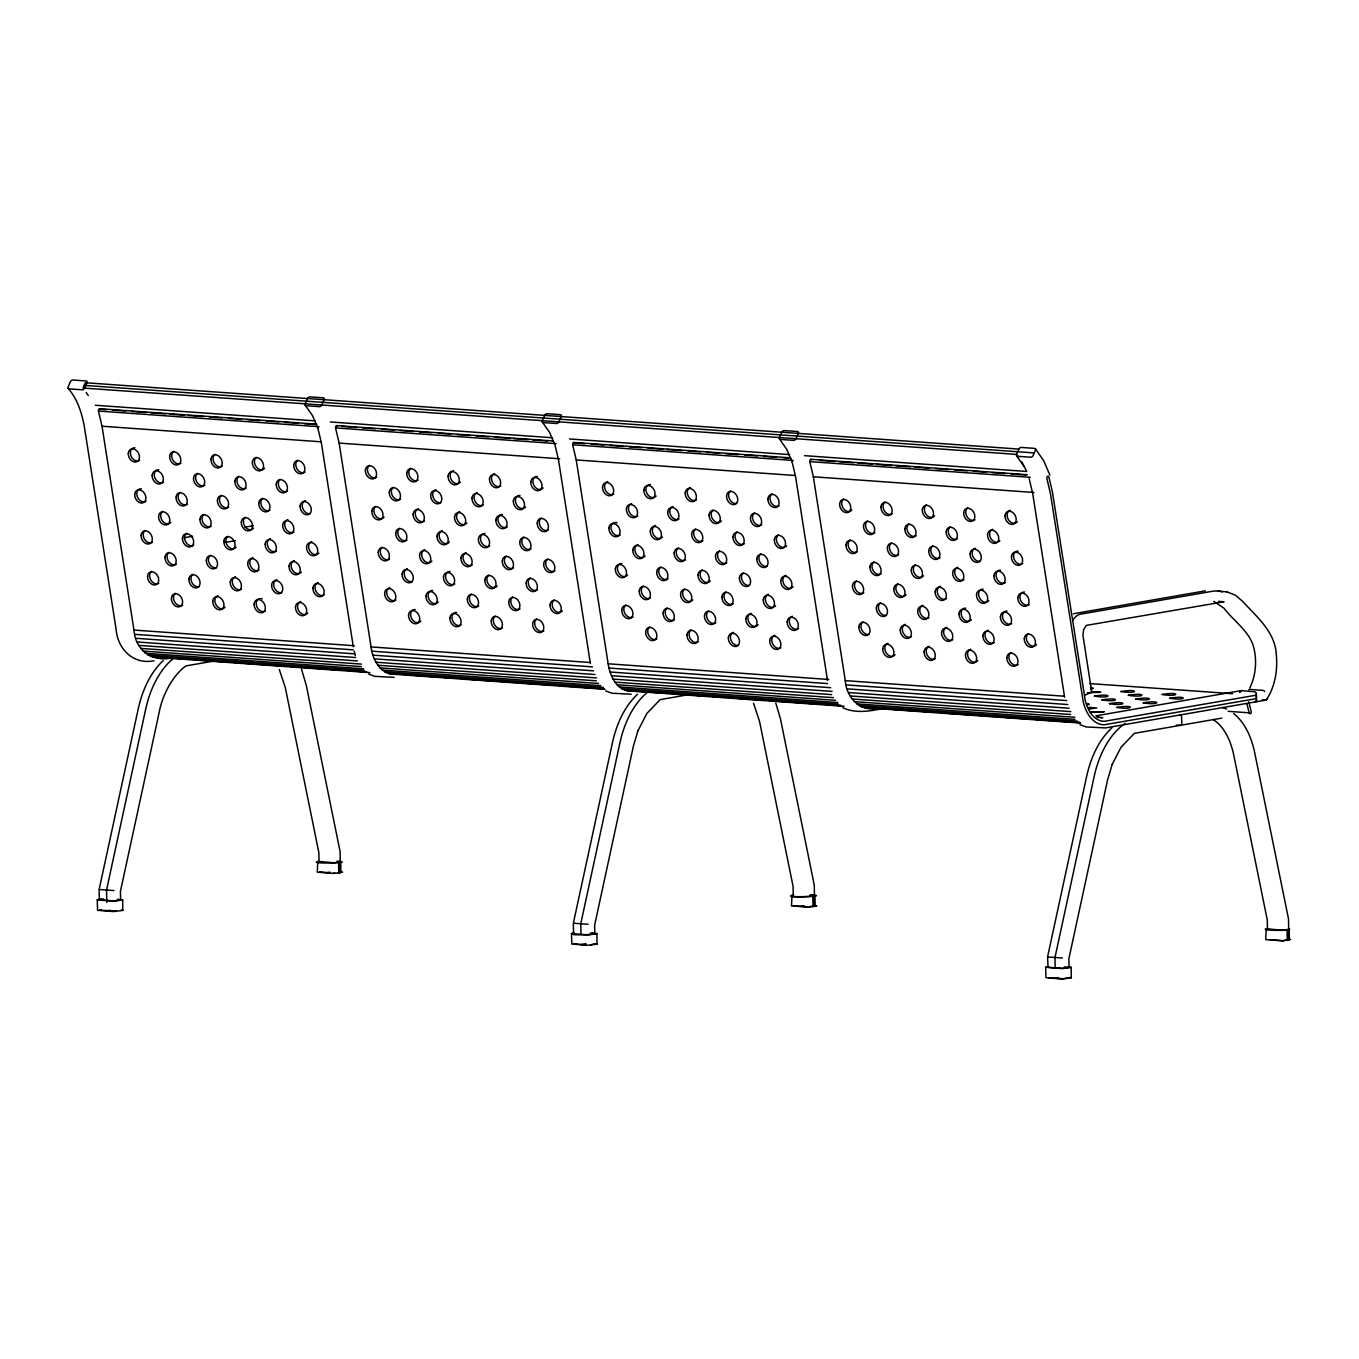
<?xml version="1.0" encoding="UTF-8"?>
<svg xmlns="http://www.w3.org/2000/svg" width="1359" height="1359" viewBox="0 0 1359 1359"><rect width="100%" height="100%" fill="white"/><g stroke="black" fill="none" stroke-linecap="round" stroke-linejoin="round"><path stroke-width="1.5" d="M1218.411 601.374L1224.068 601.782L1086.317 625.395L1083.616 629.71L1082.936 635.248L1091.77 692.173L1085.077 695.027M637.932 730.751L633.362 746.278L594.647 925.122L594.817 933.548M1112.155 764.454L1107.568 779.981L1068.854 958.842L1069.04 967.387L1062.823 968.338L1048.044 967.319L1047.568 956.957L1086.656 776.312C1090.665 758.424 1098.225 740.553 1111.849 727.846M163.267 660.542C149.762 673.249 142.219 691.052 138.227 708.888L99.122 889.533L99.343 899.845L114.122 900.915L120.611 899.964L120.424 891.419L159.139 712.558C162.231 694.976 173.222 674.76 185.962 665.91L213.142 661.187M637.898 730.836L646.901 713.407L660.185 699.613L687.365 694.891M1112.104 764.556L1121.124 747.127L1134.408 733.333L1221.775 718.13M1249.787 687.994C1255.512 676.238 1256.922 662.58 1254.289 649.823C1251.146 632.394 1234.465 621.997 1223.949 608.186L1213.74 601.391M1018.876 449.082L1016.549 454.399A2.106 1.444 -42.1 0 0 1017.432 456.284L1030.666 457.219A2.106 1.444 -42.1 0 0 1033.095 455.571L1035.422 450.271A2.106 1.444 -42.1 0 0 1034.556 448.385L1021.322 447.434A2.106 1.444 -42.1 0 0 1018.893 449.082L85.345 382.728L83.018 388.028L1016.549 454.399L1018.655 457.388M117.316 899.284L122.667 899.845L122.769 910.428L113.782 911.566L97.593 910.326L97.236 899.811L101.195 898.962M122.667 899.981L113.561 901.17L97.27 899.879M341.041 871.815L342.57 872.24L334.025 873.429L317.293 872.189L317.785 861.368M319.484 861.47L333.821 862.778L340.277 861.861L340.09 851.549L306.268 685.242L301.545 669.324M591.539 933.004L596.924 933.633L596.992 944.148L588.005 945.269L571.816 944.046L571.459 933.531L574.262 932.869M590.231 933.225C608.747 934.16 563.747 936.266 573.991 933.327M573.838 943.927L586.171 944.879M596.873 933.701L587.784 934.89L571.459 933.531M815.978 905.587L816.793 905.943L808.775 907.132L791.516 905.892L791.991 895.071M793.69 895.19C781.68 898.061 829.483 896.091 809.93 895.088M1069.567 966.979L1071.13 967.336L1071.317 977.801L1062.211 978.99L1045.937 977.682L1045.683 967.234L1048.485 966.589M1071.096 967.404L1061.991 968.593L1045.683 967.234M1266.571 699.613C1275.15 686.278 1277.868 669.783 1276.271 654.189C1275.065 631.782 1256.48 616.646 1242.602 601.324L1235.314 595.157L1226.939 591.878M1288.672 939.765L1281.911 940.836L1265.739 939.613L1266.214 928.792M1267.913 928.893L1282.25 930.202L1288.655 929.318L1288.519 918.973L1254.697 752.665C1251.639 738.073 1245.54 723.26 1233.768 713.56M637.49 694.245C623.968 706.969 616.442 724.772 612.45 742.609L573.345 923.254L573.566 933.565M814.449 895.598L814.296 885.253L780.491 718.962L775.768 703.028M1069.176 977.834L1062.772 978.735L1048.808 977.767M1090.394 711.997L1104.221 711.725L1090.394 712.218M1254.867 701.957L1255.512 701.839A2.089 1.648 80.2 0 0 1256.48 699.987L1256.362 693.753M1087.913 704.828L1089.306 704.183L1086.656 703.69M319.688 871.866L329.999 872.903M184.297 537.688L192.655 536.244M244.943 527.156L253.301 525.712M224.83 542.496L235.464 540.661M337.457 426.097A1.818 1.104 -85.9 0 0 335.537 427.915L339.138 443.085L371.075 646.918C372.332 660.865 383.476 678.837 399.716 673.283M1073.406 613.758L1205.365 590.842M882.857 708.549C870.032 711.182 855.117 713.696 842.818 707.716M1095.881 715.853L1241.022 690.661M103.624 898.945L99.411 899.828M1265.959 700.072L1105.428 727.931L1086.028 726.929L1079.912 724.585M100.906 909.834L99.581 910.122L116.364 911.209M106.987 910.802L110.198 910.258M326.687 872.665L329.88 872.121M338.153 872.699L339.716 872.036M581.21 944.522L586.001 943.69M800.91 906.385L804.103 905.824M1055.416 978.225L1058.627 977.682M590.57 944.913L594.223 943.876M1090.682 689.115L1093.383 688.3L1090.733 687.807M394.11 677.36L374.71 676.357L368.595 674.013M631.222 694.211L611.805 693.209L605.706 690.865M1091.277 691.612L1100.824 692.292L1087.455 692.767M334.841 873.158L333.533 873.158M1282.998 940.836L1290.506 939.358M1088.967 707.393L1096.764 707.954L1088.916 709.041M154.009 660.746C133.539 665.01 117.842 649.194 116.178 629.829L84.258 426.047C81.625 412.27 77.344 398.934 68.154 388.419M1282.743 940.598L1270.155 939.749M99.394 889.533L113.901 890.553M573.617 923.237L588.124 924.273M1047.84 956.957L1062.33 957.993M84.173 385.378L1034.267 452.921M95.317 405.254L315.475 420.899M330.288 421.953L552.569 437.751M569.489 438.957L789.647 454.602M804.477 455.656L1026.741 471.471L1021.832 461.89M99.717 408.736L316.086 424.127M336.828 425.605L553.198 440.979M573.94 442.456L790.292 457.83M811.051 459.308L1027.404 474.699M106.648 409.688L100.345 409.229A1.818 1.104 -85.9 0 0 98.426 411.047L102.027 426.233L133.963 630.066C135.305 649.874 151.579 661.969 171.03 658.045M112.95 410.129L125.555 411.03M131.857 411.471L146.551 412.524M150.764 412.813L165.458 413.866M169.671 414.172L184.365 415.208M188.578 415.514L203.272 416.55M209.575 417.009L222.18 417.892M228.482 418.351L241.087 419.235M247.389 419.693L259.994 420.594M266.296 421.035L278.901 421.936M285.203 422.377L297.808 423.278M304.11 423.719L316.715 424.62M341.653 426.386L356.364 427.439M362.666 427.881L375.271 428.781M381.573 429.223L394.161 430.123M400.463 430.565L413.068 431.466M419.37 431.924L431.975 432.808M438.277 433.266L450.882 434.15M457.185 434.608L469.789 435.509M476.092 435.95L488.696 436.851M494.999 437.292L509.71 438.345M513.906 438.634L528.617 439.687M532.813 439.976L547.507 441.029M585.066 443.697L574.568 442.949A1.818 1.104 -85.9 0 0 572.649 444.767L576.233 459.937L608.169 663.787C609.936 675.423 616.357 690.236 629.829 691.102M591.369 444.138L603.974 445.039M610.276 445.48L622.881 446.381M629.183 446.839L641.788 447.723M648.09 448.181L662.784 449.217M666.98 449.523L681.691 450.559M687.994 451.018L700.598 451.901M706.901 452.36L719.506 453.26M725.808 453.702L738.413 454.602M744.715 455.044L757.32 455.944M763.622 456.386L776.227 457.287M782.529 457.728L790.921 458.323M820.072 460.395L834.783 461.448M838.979 461.754L853.69 462.79M857.886 463.096L872.58 464.132M876.793 464.438L891.487 465.474M895.7 465.78L910.394 466.817M914.607 467.122L929.301 468.176M935.604 468.617L948.208 469.518M954.511 469.959L967.115 470.86M973.418 471.301L986.022 472.202M992.325 472.643L1004.93 473.544M1011.232 473.985L1025.926 475.038M98.426 411.047L318.991 426.726M335.537 427.915L556.103 443.595M572.649 444.767L793.214 460.446M878.152 708.311C860.468 712.269 846.334 697.575 845.281 680.638L813.345 476.788L809.76 461.618L1030.326 477.298M102.027 426.233L320.486 441.76M339.138 443.085L559.704 458.764M576.233 459.937L794.709 475.463M813.345 476.788L1033.91 492.468M1218.31 591.097L1227.16 591.912M1089.629 683.56L1232.596 693.702M1262.239 699.868L1265.552 700.106A2.089 1.427 50.8 0 0 1266.707 699.222M133.963 630.066L354.529 645.746M371.075 646.918L589.534 662.462M608.169 663.787L828.752 679.466M845.281 680.638L1063.757 696.165M1228.162 711.318L1249.176 712.812A1.75 1.07 -85.9 0 0 1250.552 713.628A1.75 1.07 -85.9 0 0 1251.146 711.301L1249.193 703.452A18.092 11.025 -85.9 0 0 1248.649 701.822M134.796 634.33L353.255 649.857M371.907 651.199L592.473 666.878M609.019 668.05L827.478 683.577M846.113 684.902L1066.696 700.581M135.9 638.288L354.376 653.832M373.012 655.157L593.577 670.836M610.123 672.009L830.689 687.688M847.235 688.86L1067.8 704.54M137.293 641.992L355.752 657.518M374.404 658.843L594.97 674.523M611.516 675.712L832.082 691.391M848.611 692.563L1069.176 708.243M138.941 645.372L357.4 660.916M376.052 662.241L596.618 677.92M613.147 679.092L831.623 694.619M850.258 695.944L1070.824 711.623M140.826 648.413L361.392 664.092M377.938 665.264L596.397 680.808M615.032 682.133L833.509 697.66M852.144 698.985L1070.62 714.511M1097.07 717.314L1102.744 717.705L1100.484 717.484M142.916 651.063L361.392 666.589M380.027 667.915L598.504 683.441M617.139 684.766L835.598 700.293M854.25 701.618L1074.816 717.297M1176.401 725.077L1180.173 725.349A2.089 1.648 80.2 0 0 1181.786 723.396L1181.65 717.161A2.089 1.648 80.2 0 0 1179.952 714.953M145.209 653.271L363.668 668.798M382.321 670.123L600.78 685.649M619.432 686.974L837.891 702.518M856.527 703.843L1075.003 719.37M147.655 655.021L364.025 670.412M384.767 671.89L603.226 687.416M621.878 688.741L838.231 704.115M858.973 705.593L1077.449 721.136M150.22 656.312L366.59 671.686M387.332 673.164L603.702 688.554M624.444 690.015L840.813 705.406M861.555 706.884L1080.014 722.41M177.333 658.503L189.937 659.387M196.24 659.845L210.951 660.882M215.147 661.187L229.858 662.224M234.054 662.529L248.748 663.583M252.961 663.871L267.655 664.925M271.868 665.214L286.562 666.267M290.775 666.556L305.469 667.609M309.665 667.898L324.376 668.951M328.572 669.257L343.283 670.293M347.479 670.599L362.19 671.635M395.537 674.013L399.733 674.302M406.035 674.76L418.64 675.644M424.942 676.102L437.547 677.003M443.849 677.445L456.454 678.345M462.756 678.787L475.361 679.687M481.664 680.129L496.375 681.182M500.571 681.471L515.265 682.524M521.567 682.965L534.172 683.866M540.474 684.307L553.079 685.208M559.381 685.649L571.986 686.55M578.288 687.008L590.893 687.892M597.196 688.35L603.498 688.792M634.738 691.018L649.449 692.054M653.645 692.36L668.356 693.396M672.552 693.702L687.263 694.755M693.566 695.196L706.17 696.097M712.473 696.538L725.077 697.439M731.38 697.88L743.985 698.781M750.287 699.222L762.892 700.123M769.194 700.564L783.888 701.618M788.084 701.923L802.795 702.96M806.991 703.266L821.702 704.302M825.898 704.608L840.609 705.644M884.454 708.769L897.059 709.67M903.361 710.111L915.966 711.012M922.268 711.453L934.873 712.354M941.175 712.796L953.78 713.696M960.083 714.138L972.687 715.038M978.99 715.48L993.684 716.533M997.897 716.839L1012.591 717.875M1016.804 718.181L1031.498 719.217M1035.711 719.523L1050.405 720.559M1056.707 721.017L1069.312 721.901M1075.615 722.359L1079.81 722.648M152.887 657.093L369.886 672.62M389.999 673.962L604.891 689.319M627.111 690.814L844.092 706.323M864.222 707.665L1080.575 723.056M337.015 861.147C357.706 862.863 310.277 864.035 316.97 861.742M811.238 894.868C831.997 896.328 783.82 898.095 791.295 895.513M1064.437 966.929L1068.225 967.2M1289.266 928.843C1294.108 931.187 1262.647 930.473 1265.382 929.097M121.342 909.952L122.922 910.309M1070.145 977.41L1071.351 977.733M595.922 943.69L597.128 944.012M1222.658 707.546L1226.65 709.058M814.313 905.774L808.52 906.878L793.622 905.824M1096.594 715.87L1098.718 716.923M1213.196 719.523C1224.799 727.099 1230.965 741.538 1233.734 755.026L1267.284 920.009L1267.488 929.726M1035.388 448.81L1043.661 460.616L1049.878 475.123M1016.583 455.843L1023.803 466.103M779.471 438.974L786.691 449.251L792.11 461.975M542.377 422.122L549.58 432.4L555.016 445.123L558.481 459.767L590.401 663.532M305.265 405.271L312.468 415.548L317.904 428.255M86.178 392.53L88.284 395.537M753.549 703.266L759.511 721.306L793.061 886.289L793.265 896.006M279.342 669.545L285.305 687.603L318.855 852.586L319.059 862.302M354.189 651.25L355.378 655.497M1249.176 712.812L1247.256 705.117A14.592 8.901 -85.9 0 0 1246.815 703.792M1029.188 478.708L1032.687 493.47L1064.624 697.252M792.093 461.856L795.576 476.618L827.512 680.383M317.87 428.153L321.37 442.898L353.289 646.68M1289.164 929.658L1289.385 940.054M1288.026 929.862L1288.247 940.241M1287.024 930.032L1287.245 940.411M1055.196 967.846L1054.992 957.449L1094.131 776.635A81.982 49.994 -85.9 0 1 1125.133 723.43M814.958 895.938L815.179 906.334M813.82 896.142L814.024 906.538M812.801 896.311L813.022 906.708M580.989 934.126L580.769 923.746L619.908 742.931A81.982 49.994 -85.9 0 1 648.515 691.459M340.735 862.235L340.956 872.614M339.597 862.438L339.818 872.818M338.595 862.608L338.799 872.988M106.817 902.495L106.546 890.026L145.685 709.211A81.982 49.994 -85.9 0 1 173.103 658.69M1256.497 700.038A2.055 1.614 80.2 0 1 1255.291 701.907M1256.379 693.99A2.072 1.614 80.2 0 0 1254.663 691.816L1241.43 690.627A2.089 1.648 80.2 0 0 1240.427 690.984A2.072 1.614 80.2 0 1 1241.43 690.865M1264.6 691.442A2.089 1.427 50.8 0 0 1262.902 690.355L1249.668 689.421A2.089 1.427 50.8 0 0 1248.768 689.76M1239.816 692.495A2.072 1.614 80.2 0 1 1240.138 691.561M1222.319 591.912A58.726 35.827 -85.9 0 0 1212.194 591.318L1080.439 614.183A19.026 11.602 -85.9 0 0 1072.676 620.519M1239.816 692.309A2.089 1.648 80.2 0 1 1240.121 691.34M809.76 461.618A1.818 1.104 -85.9 0 1 811.663 459.801M543.923 630.831A6.982 5.164 62.3 0 1 536.007 627.875A6.982 5.164 62.3 0 1 536.601 618.991M376.715 477.179A6.982 5.164 62.3 0 1 368.799 474.223A6.982 5.164 62.3 0 1 369.393 465.322M531.08 548.917A6.982 5.164 62.3 0 1 523.164 545.961A6.982 5.164 62.3 0 1 523.776 537.06M523.436 508.521A6.982 5.164 62.3 0 1 515.673 502.507A6.982 5.164 62.3 0 1 519.97 495.406M525.644 506.975A6.982 5.164 62.3 0 1 524.659 507.943M537.501 589.874A6.982 5.164 62.3 0 1 529.585 586.918A6.982 5.164 62.3 0 1 530.18 578.017M395.962 600.066A6.982 5.164 62.3 0 1 387.604 596.312A6.982 5.164 62.3 0 1 389.88 587.649M449.353 542.071A6.982 5.164 62.3 0 1 440.452 540.084A6.982 5.164 62.3 0 1 442.287 530.622M418.062 480.118A6.982 5.164 62.3 0 1 410.146 477.162A6.982 5.164 62.3 0 1 410.758 468.26M389.54 559.11A6.982 5.164 62.3 0 1 381.624 556.154A6.982 5.164 62.3 0 1 382.236 547.252M424.484 521.075A6.982 5.164 62.3 0 1 416.126 517.32A6.982 5.164 62.3 0 1 418.402 508.657M384.104 517.167A6.982 5.164 62.3 0 1 375.73 515.927A6.982 5.164 62.3 0 1 375.814 506.295M438.294 602.037A6.982 5.164 62.3 0 1 428.968 599.251A6.982 5.164 62.3 0 1 432.621 590.469M483.311 505.004A6.982 5.164 62.3 0 1 474.954 501.25A6.982 5.164 62.3 0 1 477.23 492.587M412.202 581.618A6.982 5.164 62.3 0 1 404.71 576.471A6.982 5.164 62.3 0 1 407.343 568.64M478.674 605.944A6.982 5.164 62.3 0 1 470.758 602.988A6.982 5.164 62.3 0 1 471.369 594.087M520.021 608.883A6.982 5.164 62.3 0 1 512.122 605.927A6.982 5.164 62.3 0 1 512.717 597.043M400.599 499.127A6.982 5.164 62.3 0 1 392.683 496.171A6.982 5.164 62.3 0 1 393.278 487.286M543.107 487.966A6.982 5.164 62.3 0 1 533.781 485.18A6.982 5.164 62.3 0 1 537.434 476.397M507.196 526.969A6.982 5.164 62.3 0 1 498.481 522.366A6.982 5.164 62.3 0 1 502.507 514.415M472.252 564.987A6.982 5.164 62.3 0 1 463.895 561.233A6.982 5.164 62.3 0 1 466.171 552.569M500.775 485.995A6.982 5.164 62.3 0 1 492.417 482.241A6.982 5.164 62.3 0 1 494.693 473.578M489.716 545.978A6.982 5.164 62.3 0 1 481.018 541.375A6.982 5.164 62.3 0 1 485.027 533.424M466.817 523.045A6.982 5.164 62.3 0 1 457.932 521.058A6.982 5.164 62.3 0 1 459.75 511.596M513.617 567.926A6.982 5.164 62.3 0 1 505.701 564.97A6.982 5.164 62.3 0 1 506.295 556.069M562.354 610.854A6.982 5.164 62.3 0 1 553.979 609.613A6.982 5.164 62.3 0 1 554.081 599.982M554.965 570.865A6.982 5.164 62.3 0 1 547.048 567.909A6.982 5.164 62.3 0 1 547.66 559.008M458.187 483.634A6.982 5.164 62.3 0 1 450.712 478.47A6.982 5.164 62.3 0 1 453.328 470.639M460.395 482.088A6.982 5.164 62.3 0 1 459.427 483.057M454.789 583.996A6.982 5.164 62.3 0 1 446.075 579.41A6.982 5.164 62.3 0 1 450.101 571.459M407.004 540.101A6.982 5.164 62.3 0 1 399.104 537.128A6.982 5.164 62.3 0 1 399.699 528.243M440.724 502.643A6.982 5.164 62.3 0 1 433.232 497.479A6.982 5.164 62.3 0 1 435.865 489.648M548.543 529.908A6.982 5.164 62.3 0 1 540.644 526.952A6.982 5.164 62.3 0 1 541.239 518.051M497.122 585.967A6.982 5.164 62.3 0 1 488.747 584.727A6.982 5.164 62.3 0 1 488.832 575.078M429.665 562.609A6.982 5.164 62.3 0 1 422.19 557.445A6.982 5.164 62.3 0 1 424.823 549.631M431.873 561.08A6.982 5.164 62.3 0 1 430.905 562.048M420.831 621.046A6.982 5.164 62.3 0 1 411.488 618.26A6.982 5.164 62.3 0 1 415.158 609.478M502.558 627.892A6.982 5.164 62.3 0 1 494.642 624.936A6.982 5.164 62.3 0 1 495.254 616.052M461.211 624.953A6.982 5.164 62.3 0 1 452.496 620.367A6.982 5.164 62.3 0 1 456.505 612.416M307.78 613.011A6.982 5.164 62.3 0 1 298.895 611.023A6.982 5.164 62.3 0 1 300.73 601.561M139.603 460.327A6.982 5.164 62.3 0 1 130.889 455.724A6.982 5.164 62.3 0 1 134.915 447.774M293.969 532.065A6.982 5.164 62.3 0 1 285.611 528.294A6.982 5.164 62.3 0 1 287.887 519.631M287.547 491.092A6.982 5.164 62.3 0 1 279.648 488.136A6.982 5.164 62.3 0 1 280.243 479.251M299.167 573.583A6.982 5.164 62.3 0 1 291.675 568.419A6.982 5.164 62.3 0 1 294.308 560.604M301.375 572.054A6.982 5.164 62.3 0 1 300.39 573.022M158.85 583.215A6.982 5.164 62.3 0 1 150.934 580.259A6.982 5.164 62.3 0 1 151.545 571.358M211.257 526.171A6.982 5.164 62.3 0 1 203.34 523.215A6.982 5.164 62.3 0 1 203.952 514.331M180.951 463.266A6.982 5.164 62.3 0 1 173.035 460.31A6.982 5.164 62.3 0 1 173.646 451.409M152.429 542.241A6.982 5.164 62.3 0 1 144.53 539.285A6.982 5.164 62.3 0 1 145.124 530.401M187.372 504.223A6.982 5.164 62.3 0 1 179.456 501.267A6.982 5.164 62.3 0 1 180.067 492.366M146.025 501.284A6.982 5.164 62.3 0 1 137.31 496.698A6.982 5.164 62.3 0 1 141.319 488.747M198.975 586.714A6.982 5.164 62.3 0 1 191.857 582.399A6.982 5.164 62.3 0 1 192.893 574.296M246.2 488.153A6.982 5.164 62.3 0 1 238.284 485.197A6.982 5.164 62.3 0 1 238.895 476.296M176.313 564.206A6.982 5.164 62.3 0 1 168.414 561.25A6.982 5.164 62.3 0 1 169.009 552.349M241.562 589.093A6.982 5.164 62.3 0 1 233.204 585.338A6.982 5.164 62.3 0 1 235.481 576.675M281.687 592.592A6.982 5.164 62.3 0 1 274.212 587.445A6.982 5.164 62.3 0 1 276.845 579.613M163.488 482.275A6.982 5.164 62.3 0 1 154.773 477.688A6.982 5.164 62.3 0 1 158.799 469.738M305.028 472.083A6.982 5.164 62.3 0 1 297.111 469.127A6.982 5.164 62.3 0 1 297.706 460.225M270.084 510.101A6.982 5.164 62.3 0 1 262.168 507.145A6.982 5.164 62.3 0 1 262.78 498.26M233.918 548.696A6.982 5.164 62.3 0 1 226.8 544.364A6.982 5.164 62.3 0 1 227.836 536.278M236.126 547.15A6.982 5.164 62.3 0 1 235.141 548.136M264.648 468.176A6.982 5.164 62.3 0 1 256.273 466.935A6.982 5.164 62.3 0 1 256.358 457.287M253.589 528.141A6.982 5.164 62.3 0 1 245.215 526.901A6.982 5.164 62.3 0 1 245.299 517.269M228.737 507.162A6.982 5.164 62.3 0 1 220.821 504.206A6.982 5.164 62.3 0 1 221.415 495.322M276.506 551.074A6.982 5.164 62.3 0 1 268.148 547.32A6.982 5.164 62.3 0 1 270.424 538.657M324.274 594.97A6.982 5.164 62.3 0 1 315.917 591.216A6.982 5.164 62.3 0 1 318.193 582.552M318.838 553.045A6.982 5.164 62.3 0 1 309.954 551.058A6.982 5.164 62.3 0 1 311.772 541.595M222.315 466.205A6.982 5.164 62.3 0 1 214.399 463.249A6.982 5.164 62.3 0 1 214.994 454.348M216.455 567.705A6.982 5.164 62.3 0 1 209.32 563.39A6.982 5.164 62.3 0 1 210.373 555.287M170.877 522.264A6.982 5.164 62.3 0 1 162.502 521.024A6.982 5.164 62.3 0 1 162.587 511.392M204.835 485.214A6.982 5.164 62.3 0 1 196.936 482.258A6.982 5.164 62.3 0 1 197.531 473.357M310.209 513.617A6.982 5.164 62.3 0 1 302.734 508.453A6.982 5.164 62.3 0 1 305.35 500.622M259.025 570.084A6.982 5.164 62.3 0 1 250.685 566.329A6.982 5.164 62.3 0 1 252.944 557.666M193.793 545.18A6.982 5.164 62.3 0 1 185.877 542.224A6.982 5.164 62.3 0 1 186.489 533.34M182.735 605.163A6.982 5.164 62.3 0 1 174.835 602.207A6.982 5.164 62.3 0 1 175.43 593.305M265.447 611.04A6.982 5.164 62.3 0 1 257.106 607.286A6.982 5.164 62.3 0 1 259.365 598.623M260.758 598.504A6.982 5.164 62.3 0 1 262.219 598.826M225.067 607.133A6.982 5.164 62.3 0 1 216.183 605.146A6.982 5.164 62.3 0 1 218.018 595.684M781.017 647.699A6.982 5.164 62.3 0 1 772.676 643.945A6.982 5.164 62.3 0 1 774.936 635.282M613.809 494.03A6.982 5.164 62.3 0 1 605.468 490.276A6.982 5.164 62.3 0 1 607.728 481.613M766.969 566.329A6.982 5.164 62.3 0 1 759.834 562.014A6.982 5.164 62.3 0 1 760.87 553.911M761.77 524.812A6.982 5.164 62.3 0 1 753.854 521.856A6.982 5.164 62.3 0 1 754.466 512.955M773.373 607.303A6.982 5.164 62.3 0 1 765.898 602.139A6.982 5.164 62.3 0 1 768.531 594.308M775.581 605.757A6.982 5.164 62.3 0 1 774.613 606.726M633.073 616.918A6.982 5.164 62.3 0 1 625.157 613.962A6.982 5.164 62.3 0 1 625.752 605.078M685.48 559.891A6.982 5.164 62.3 0 1 677.563 556.935A6.982 5.164 62.3 0 1 678.158 548.034M653.951 497.547A6.982 5.164 62.3 0 1 646.188 491.533A6.982 5.164 62.3 0 1 650.485 484.433M656.142 496.001A6.982 5.164 62.3 0 1 655.174 496.969M627.62 574.993A6.982 5.164 62.3 0 1 618.294 572.207A6.982 5.164 62.3 0 1 621.963 563.424M662.563 536.975A6.982 5.164 62.3 0 1 653.679 534.987A6.982 5.164 62.3 0 1 655.514 525.525M620.231 535.004A6.982 5.164 62.3 0 1 611.873 531.25A6.982 5.164 62.3 0 1 614.149 522.586M615.542 522.451A6.982 5.164 62.3 0 1 617.003 522.79M674.421 619.857A6.982 5.164 62.3 0 1 666.522 616.901A6.982 5.164 62.3 0 1 667.116 608.017M721.391 520.905A6.982 5.164 62.3 0 1 713.016 519.665A6.982 5.164 62.3 0 1 713.101 510.016M650.536 597.909A6.982 5.164 62.3 0 1 642.62 594.953A6.982 5.164 62.3 0 1 643.232 586.052M715.785 622.796A6.982 5.164 62.3 0 1 707.869 619.84A6.982 5.164 62.3 0 1 708.464 610.955M755.91 626.312A6.982 5.164 62.3 0 1 748.418 621.148A6.982 5.164 62.3 0 1 751.051 613.317M758.118 624.766A6.982 5.164 62.3 0 1 757.133 625.735M637.694 515.995A6.982 5.164 62.3 0 1 629.353 512.224A6.982 5.164 62.3 0 1 631.612 503.577M779.234 505.803A6.982 5.164 62.3 0 1 771.334 502.847A6.982 5.164 62.3 0 1 771.929 493.946M744.307 543.821A6.982 5.164 62.3 0 1 736.391 540.865A6.982 5.164 62.3 0 1 736.986 531.964M710.332 580.871A6.982 5.164 62.3 0 1 701.957 579.63A6.982 5.164 62.3 0 1 702.059 569.982M736.663 503.425A6.982 5.164 62.3 0 1 729.528 499.093A6.982 5.164 62.3 0 1 730.581 491.007M726.827 562.83A6.982 5.164 62.3 0 1 718.928 559.874A6.982 5.164 62.3 0 1 719.523 550.973M702.943 540.882A6.982 5.164 62.3 0 1 695.027 537.926A6.982 5.164 62.3 0 1 695.638 529.025M749.488 585.355A6.982 5.164 62.3 0 1 742.371 581.023A6.982 5.164 62.3 0 1 743.407 572.92M798.497 628.69A6.982 5.164 62.3 0 1 790.14 624.919A6.982 5.164 62.3 0 1 792.416 616.273M793.044 586.748A6.982 5.164 62.3 0 1 784.16 584.761A6.982 5.164 62.3 0 1 785.995 575.299M696.521 499.908A6.982 5.164 62.3 0 1 688.181 496.154A6.982 5.164 62.3 0 1 690.44 487.49M692.869 599.88A6.982 5.164 62.3 0 1 684.494 598.639A6.982 5.164 62.3 0 1 684.579 589.008M642.892 557.513A6.982 5.164 62.3 0 1 635.4 552.366A6.982 5.164 62.3 0 1 638.034 544.534M645.1 555.984A6.982 5.164 62.3 0 1 644.115 556.952M679.058 518.934A6.982 5.164 62.3 0 1 670.7 515.163A6.982 5.164 62.3 0 1 672.977 506.516M784.432 547.32A6.982 5.164 62.3 0 1 777.297 543.005A6.982 5.164 62.3 0 1 778.35 534.902M786.64 545.791A6.982 5.164 62.3 0 1 785.655 546.76M733.248 603.787A6.982 5.164 62.3 0 1 725.332 600.831A6.982 5.164 62.3 0 1 725.944 591.946M667.999 578.9A6.982 5.164 62.3 0 1 660.1 575.944A6.982 5.164 62.3 0 1 660.695 567.043M656.958 638.866A6.982 5.164 62.3 0 1 649.041 635.91A6.982 5.164 62.3 0 1 649.653 627.026M738.447 645.321A6.982 5.164 62.3 0 1 730.955 640.157A6.982 5.164 62.3 0 1 733.588 632.343M698.305 641.822A6.982 5.164 62.3 0 1 690.406 638.849A6.982 5.164 62.3 0 1 691.001 629.964M1018.129 664.551A6.982 5.164 62.3 0 1 1010.213 661.595A6.982 5.164 62.3 0 1 1010.824 652.694M851.906 509.931A6.982 5.164 62.3 0 1 843.531 508.691A6.982 5.164 62.3 0 1 843.616 499.042M1005.303 582.62A6.982 5.164 62.3 0 1 996.589 578.034A6.982 5.164 62.3 0 1 1000.598 570.084M997.659 542.224A6.982 5.164 62.3 0 1 990.167 537.077A6.982 5.164 62.3 0 1 992.8 529.246M999.85 540.695A6.982 5.164 62.3 0 1 998.882 541.663M1011.708 623.594A6.982 5.164 62.3 0 1 1003.01 618.991A6.982 5.164 62.3 0 1 1007.019 611.04M868.945 634.347A6.982 5.164 62.3 0 1 861.827 630.015A6.982 5.164 62.3 0 1 862.863 621.929M923.559 575.774A6.982 5.164 62.3 0 1 915.185 574.534A6.982 5.164 62.3 0 1 915.27 564.885M892.285 513.838A6.982 5.164 62.3 0 1 884.369 510.882A6.982 5.164 62.3 0 1 884.964 501.981M863.763 592.813A6.982 5.164 62.3 0 1 855.847 589.857A6.982 5.164 62.3 0 1 856.442 580.972M898.69 554.795A6.982 5.164 62.3 0 1 890.791 551.839A6.982 5.164 62.3 0 1 891.385 542.937M857.342 551.856A6.982 5.164 62.3 0 1 849.426 548.9A6.982 5.164 62.3 0 1 850.038 539.999M911.532 636.725A6.982 5.164 62.3 0 1 903.174 632.954A6.982 5.164 62.3 0 1 905.451 624.308M957.517 538.725A6.982 5.164 62.3 0 1 949.618 535.769A6.982 5.164 62.3 0 1 950.213 526.867M886.425 615.338A6.982 5.164 62.3 0 1 879.29 611.006A6.982 5.164 62.3 0 1 880.343 602.92M952.897 639.664A6.982 5.164 62.3 0 1 944.539 635.91A6.982 5.164 62.3 0 1 946.798 627.246M994.244 642.603A6.982 5.164 62.3 0 1 985.887 638.849A6.982 5.164 62.3 0 1 988.163 630.185M874.805 532.847A6.982 5.164 62.3 0 1 866.906 529.891A6.982 5.164 62.3 0 1 867.501 520.99M1017.33 521.686A6.982 5.164 62.3 0 1 1008.429 519.699A6.982 5.164 62.3 0 1 1010.264 510.237M980.179 561.233A6.982 5.164 62.3 0 1 972.704 556.086A6.982 5.164 62.3 0 1 975.32 548.255M946.476 598.69A6.982 5.164 62.3 0 1 938.118 594.936A6.982 5.164 62.3 0 1 940.394 586.273M974.998 519.716A6.982 5.164 62.3 0 1 967.081 516.76A6.982 5.164 62.3 0 1 967.676 507.858M963.939 579.681A6.982 5.164 62.3 0 1 955.581 575.927A6.982 5.164 62.3 0 1 957.857 567.264M940.054 557.734A6.982 5.164 62.3 0 1 932.138 554.778A6.982 5.164 62.3 0 1 932.75 545.876M988.808 600.661A6.982 5.164 62.3 0 1 979.482 597.875A6.982 5.164 62.3 0 1 983.135 589.093M1036.577 644.574A6.982 5.164 62.3 0 1 1028.202 643.334A6.982 5.164 62.3 0 1 1028.287 633.685M1029.188 604.585A6.982 5.164 62.3 0 1 1020.473 599.982A6.982 5.164 62.3 0 1 1024.499 592.031M934.618 515.808A6.982 5.164 62.3 0 1 926.243 514.568A6.982 5.164 62.3 0 1 926.328 504.919M928.995 617.699A6.982 5.164 62.3 0 1 920.655 613.945A6.982 5.164 62.3 0 1 922.914 605.282M881.227 573.804A6.982 5.164 62.3 0 1 873.31 570.848A6.982 5.164 62.3 0 1 873.922 561.947M916.17 535.786A6.982 5.164 62.3 0 1 908.254 532.83A6.982 5.164 62.3 0 1 908.848 523.928M1022.766 563.611A6.982 5.164 62.3 0 1 1014.052 559.025A6.982 5.164 62.3 0 1 1018.078 551.074M969.137 621.216A6.982 5.164 62.3 0 1 961.374 615.202A6.982 5.164 62.3 0 1 965.671 608.102M971.328 619.67A6.982 5.164 62.3 0 1 970.36 620.655M903.888 596.329A6.982 5.164 62.3 0 1 896.77 591.997A6.982 5.164 62.3 0 1 897.806 583.911M906.096 594.783A6.982 5.164 62.3 0 1 905.111 595.752M895.037 654.766A6.982 5.164 62.3 0 1 886.153 652.779A6.982 5.164 62.3 0 1 887.988 643.317M977.75 660.644A6.982 5.164 62.3 0 1 968.865 658.656A6.982 5.164 62.3 0 1 970.7 649.194M935.417 658.673A6.982 5.164 62.3 0 1 927.076 654.919A6.982 5.164 62.3 0 1 929.335 646.255M1094.471 696.114C1111.084 699.087 1113.802 692.903 1094.471 696.114M1101.928 699.885C1118.542 702.841 1121.26 696.674 1101.928 699.885M1109.386 703.639C1125.999 706.612 1128.717 700.429 1109.386 703.639M1116.843 707.41C1133.457 710.383 1136.175 704.2 1116.843 707.41M1120.903 691.527C1137.534 694.5 1140.235 688.317 1120.903 691.527M1128.361 695.281C1144.991 698.254 1147.692 692.088 1128.361 695.281M1135.818 699.053C1152.449 702.025 1155.15 695.842 1135.818 699.053M1143.276 702.824C1159.906 705.78 1162.608 699.613 1143.276 702.824M1162.268 694.466C1178.882 697.439 1181.6 691.255 1162.268 694.466M1169.725 698.22C1186.339 701.193 1189.057 695.027 1169.725 698.22M70.447 381.658L68.12 386.958A2.106 1.444 -42.1 0 0 69.003 388.861L82.236 389.795A2.106 1.444 -42.1 0 0 84.666 388.147L86.993 382.847A2.106 1.444 -42.1 0 0 86.11 380.945L72.876 380.01A2.106 1.444 -42.1 0 0 70.447 381.658M307.559 398.527L305.231 403.827A2.106 1.444 -42.1 0 0 306.098 405.712L319.348 406.647A2.106 1.444 -42.1 0 0 321.76 404.999L324.105 399.699A2.106 1.444 -42.1 0 0 323.221 397.813L309.988 396.879A2.106 1.444 -42.1 0 0 307.559 398.527M544.67 415.378L542.343 420.678A2.106 1.444 -42.1 0 0 543.209 422.564L556.443 423.498A2.106 1.444 -42.1 0 0 558.872 421.851L561.216 416.55A2.106 1.444 -42.1 0 0 560.333 414.665L547.099 413.731A2.106 1.444 -42.1 0 0 544.67 415.378M781.782 432.23L779.454 437.53A2.106 1.444 -42.1 0 0 780.321 439.416L793.554 440.367A2.106 1.444 -42.1 0 0 795.983 438.702L798.311 433.402A2.106 1.444 -42.1 0 0 797.444 431.516L784.211 430.582A2.106 1.444 -42.1 0 0 781.782 432.23M1255.308 695.332L1104.221 721.323A36.166 22.05 -85.9 0 1 1085.229 700.31L1052.495 492.383L1048.774 476.669A1.818 1.104 -85.9 0 0 1046.855 478.47L1050.456 493.657L1083.225 701.754A39.649 24.19 -85.9 0 0 1104.052 724.806L1255.393 698.798A1.75 1.07 -85.9 0 0 1256.412 696.878A1.75 1.07 -85.9 0 0 1255.308 695.332M532.592 623.917A6.982 5.164 62.3 0 0 540.61 632.496A6.982 5.164 62.3 0 0 541.358 621.607A6.982 5.164 62.3 0 0 532.592 623.917M550.055 604.891A6.982 5.164 62.3 0 0 558.09 613.487A6.982 5.164 62.3 0 0 558.821 602.581A6.982 5.164 62.3 0 0 550.055 604.891M430.633 495.135A6.982 5.164 62.3 0 0 438.651 503.73A6.982 5.164 62.3 0 0 439.382 492.824A6.982 5.164 62.3 0 0 430.633 495.135M365.384 470.248A6.982 5.164 62.3 0 0 373.402 478.827A6.982 5.164 62.3 0 0 374.15 467.938A6.982 5.164 62.3 0 0 365.384 470.248M437.037 536.109A6.982 5.164 62.3 0 0 445.072 544.687A6.982 5.164 62.3 0 0 445.803 533.798A6.982 5.164 62.3 0 0 437.037 536.109M467.343 599.013A6.982 5.164 62.3 0 0 475.378 607.609A6.982 5.164 62.3 0 0 476.109 596.703A6.982 5.164 62.3 0 0 467.343 599.013M425.996 596.074A6.982 5.164 62.3 0 0 434.014 604.653A6.982 5.164 62.3 0 0 434.761 593.764A6.982 5.164 62.3 0 0 425.996 596.074M406.749 473.187A6.982 5.164 62.3 0 0 414.767 481.782A6.982 5.164 62.3 0 0 415.497 470.877A6.982 5.164 62.3 0 0 406.749 473.187M478.402 539.047A6.982 5.164 62.3 0 0 486.42 547.626A6.982 5.164 62.3 0 0 487.168 536.737A6.982 5.164 62.3 0 0 478.402 539.047M384.631 593.136A6.982 5.164 62.3 0 0 392.666 601.714A6.982 5.164 62.3 0 0 393.397 590.825A6.982 5.164 62.3 0 0 384.631 593.136M408.532 615.083A6.982 5.164 62.3 0 0 416.55 623.679A6.982 5.164 62.3 0 0 417.281 612.773A6.982 5.164 62.3 0 0 408.532 615.083M402.111 574.127A6.982 5.164 62.3 0 0 410.129 582.705A6.982 5.164 62.3 0 0 410.86 571.816A6.982 5.164 62.3 0 0 402.111 574.127M378.227 552.179A6.982 5.164 62.3 0 0 386.245 560.757A6.982 5.164 62.3 0 0 386.975 549.868A6.982 5.164 62.3 0 0 378.227 552.179M449.88 618.022A6.982 5.164 62.3 0 0 457.898 626.618A6.982 5.164 62.3 0 0 458.646 615.712A6.982 5.164 62.3 0 0 449.88 618.022M491.245 620.961A6.982 5.164 62.3 0 0 499.263 629.557A6.982 5.164 62.3 0 0 499.993 618.651A6.982 5.164 62.3 0 0 491.245 620.961M443.459 577.065A6.982 5.164 62.3 0 0 451.494 585.644A6.982 5.164 62.3 0 0 452.224 574.755A6.982 5.164 62.3 0 0 443.459 577.065M419.574 555.118A6.982 5.164 62.3 0 0 427.592 563.696A6.982 5.164 62.3 0 0 428.34 552.807A6.982 5.164 62.3 0 0 419.574 555.118M395.69 533.17A6.982 5.164 62.3 0 0 403.708 541.748A6.982 5.164 62.3 0 0 404.455 530.859A6.982 5.164 62.3 0 0 395.69 533.17M371.805 511.205A6.982 5.164 62.3 0 0 379.824 519.801A6.982 5.164 62.3 0 0 380.571 508.895A6.982 5.164 62.3 0 0 371.805 511.205M413.153 514.161A6.982 5.164 62.3 0 0 421.188 522.739A6.982 5.164 62.3 0 0 421.919 511.85A6.982 5.164 62.3 0 0 413.153 514.161M389.269 492.196A6.982 5.164 62.3 0 0 397.287 500.792A6.982 5.164 62.3 0 0 398.034 489.886A6.982 5.164 62.3 0 0 389.269 492.196M454.518 517.099A6.982 5.164 62.3 0 0 462.536 525.678A6.982 5.164 62.3 0 0 463.283 514.789A6.982 5.164 62.3 0 0 454.518 517.099M460.939 558.056A6.982 5.164 62.3 0 0 468.957 566.635A6.982 5.164 62.3 0 0 469.687 555.746A6.982 5.164 62.3 0 0 460.939 558.056M484.823 580.004A6.982 5.164 62.3 0 0 492.841 588.583A6.982 5.164 62.3 0 0 493.589 577.694A6.982 5.164 62.3 0 0 484.823 580.004M508.708 601.952A6.982 5.164 62.3 0 0 516.726 610.548A6.982 5.164 62.3 0 0 517.473 599.642A6.982 5.164 62.3 0 0 508.708 601.952M502.286 560.995A6.982 5.164 62.3 0 0 510.304 569.574A6.982 5.164 62.3 0 0 511.052 558.685A6.982 5.164 62.3 0 0 502.286 560.995M526.171 582.943A6.982 5.164 62.3 0 0 534.206 591.522A6.982 5.164 62.3 0 0 534.936 580.633A6.982 5.164 62.3 0 0 526.171 582.943M543.651 563.934A6.982 5.164 62.3 0 0 551.669 572.513A6.982 5.164 62.3 0 0 552.4 561.624A6.982 5.164 62.3 0 0 543.651 563.934M530.808 482.003A6.982 5.164 62.3 0 0 538.827 490.599A6.982 5.164 62.3 0 0 539.574 479.693A6.982 5.164 62.3 0 0 530.808 482.003M448.096 476.126A6.982 5.164 62.3 0 0 456.114 484.721A6.982 5.164 62.3 0 0 456.862 473.815A6.982 5.164 62.3 0 0 448.096 476.126M489.461 479.064A6.982 5.164 62.3 0 0 497.479 487.66A6.982 5.164 62.3 0 0 498.209 476.754A6.982 5.164 62.3 0 0 489.461 479.064M513.345 501.029A6.982 5.164 62.3 0 0 521.363 509.608A6.982 5.164 62.3 0 0 522.094 498.719A6.982 5.164 62.3 0 0 513.345 501.029M537.23 522.977A6.982 5.164 62.3 0 0 545.248 531.556A6.982 5.164 62.3 0 0 545.995 520.667A6.982 5.164 62.3 0 0 537.23 522.977M495.865 520.038A6.982 5.164 62.3 0 0 503.9 528.617A6.982 5.164 62.3 0 0 504.631 517.728A6.982 5.164 62.3 0 0 495.865 520.038M471.981 498.09A6.982 5.164 62.3 0 0 479.999 506.669A6.982 5.164 62.3 0 0 480.746 495.78A6.982 5.164 62.3 0 0 471.981 498.09M519.75 541.986A6.982 5.164 62.3 0 0 527.785 550.565A6.982 5.164 62.3 0 0 528.515 539.676A6.982 5.164 62.3 0 0 519.75 541.986M295.481 607.048A6.982 5.164 62.3 0 0 303.516 615.644A6.982 5.164 62.3 0 0 304.246 604.738A6.982 5.164 62.3 0 0 295.481 607.048M312.961 588.039A6.982 5.164 62.3 0 0 320.979 596.618A6.982 5.164 62.3 0 0 321.709 585.729A6.982 5.164 62.3 0 0 312.961 588.039M193.522 478.283A6.982 5.164 62.3 0 0 201.54 486.862A6.982 5.164 62.3 0 0 202.287 475.973A6.982 5.164 62.3 0 0 193.522 478.283M128.273 453.396A6.982 5.164 62.3 0 0 136.291 461.975A6.982 5.164 62.3 0 0 137.038 451.086A6.982 5.164 62.3 0 0 128.273 453.396M199.943 519.24A6.982 5.164 62.3 0 0 207.961 527.836A6.982 5.164 62.3 0 0 208.691 516.93A6.982 5.164 62.3 0 0 199.943 519.24M230.249 582.162A6.982 5.164 62.3 0 0 238.267 590.74A6.982 5.164 62.3 0 0 238.997 579.851A6.982 5.164 62.3 0 0 230.249 582.162M188.884 579.223A6.982 5.164 62.3 0 0 196.902 587.801A6.982 5.164 62.3 0 0 197.65 576.912A6.982 5.164 62.3 0 0 188.884 579.223M169.637 456.335A6.982 5.164 62.3 0 0 177.655 464.914A6.982 5.164 62.3 0 0 178.386 454.025A6.982 5.164 62.3 0 0 169.637 456.335M241.29 522.196A6.982 5.164 62.3 0 0 249.309 530.774A6.982 5.164 62.3 0 0 250.056 519.885A6.982 5.164 62.3 0 0 241.29 522.196M147.536 576.284A6.982 5.164 62.3 0 0 155.555 584.863A6.982 5.164 62.3 0 0 156.285 573.974A6.982 5.164 62.3 0 0 147.536 576.284M171.421 598.232A6.982 5.164 62.3 0 0 179.439 606.81A6.982 5.164 62.3 0 0 180.169 595.922A6.982 5.164 62.3 0 0 171.421 598.232M165 557.275A6.982 5.164 62.3 0 0 173.018 565.854A6.982 5.164 62.3 0 0 173.765 554.965A6.982 5.164 62.3 0 0 165 557.275M141.115 535.327A6.982 5.164 62.3 0 0 149.133 543.906A6.982 5.164 62.3 0 0 149.881 533.017A6.982 5.164 62.3 0 0 141.115 535.327M212.768 601.171A6.982 5.164 62.3 0 0 220.804 609.749A6.982 5.164 62.3 0 0 221.534 598.86A6.982 5.164 62.3 0 0 212.768 601.171M254.133 604.109A6.982 5.164 62.3 0 0 262.151 612.688A6.982 5.164 62.3 0 0 262.899 601.799A6.982 5.164 62.3 0 0 254.133 604.109M206.347 560.214A6.982 5.164 62.3 0 0 214.382 568.792A6.982 5.164 62.3 0 0 215.113 557.903A6.982 5.164 62.3 0 0 206.347 560.214M182.463 538.266A6.982 5.164 62.3 0 0 190.498 546.845A6.982 5.164 62.3 0 0 191.228 535.956A6.982 5.164 62.3 0 0 182.463 538.266M158.578 516.301A6.982 5.164 62.3 0 0 166.596 524.897A6.982 5.164 62.3 0 0 167.344 513.991A6.982 5.164 62.3 0 0 158.578 516.301M134.694 494.353A6.982 5.164 62.3 0 0 142.712 502.949A6.982 5.164 62.3 0 0 143.459 492.043A6.982 5.164 62.3 0 0 134.694 494.353M176.058 497.292A6.982 5.164 62.3 0 0 184.077 505.888A6.982 5.164 62.3 0 0 184.807 494.982A6.982 5.164 62.3 0 0 176.058 497.292M152.157 475.344A6.982 5.164 62.3 0 0 160.192 483.923A6.982 5.164 62.3 0 0 160.923 473.034A6.982 5.164 62.3 0 0 152.157 475.344M217.406 500.231A6.982 5.164 62.3 0 0 225.424 508.827A6.982 5.164 62.3 0 0 226.172 497.921A6.982 5.164 62.3 0 0 217.406 500.231M223.827 541.205A6.982 5.164 62.3 0 0 231.845 549.783A6.982 5.164 62.3 0 0 232.593 538.894A6.982 5.164 62.3 0 0 223.827 541.205M247.712 563.153A6.982 5.164 62.3 0 0 255.73 571.731A6.982 5.164 62.3 0 0 256.477 560.842A6.982 5.164 62.3 0 0 247.712 563.153M271.596 585.1A6.982 5.164 62.3 0 0 279.614 593.679A6.982 5.164 62.3 0 0 280.362 582.79A6.982 5.164 62.3 0 0 271.596 585.1M265.175 544.144A6.982 5.164 62.3 0 0 273.21 552.722A6.982 5.164 62.3 0 0 273.94 541.833A6.982 5.164 62.3 0 0 265.175 544.144M289.059 566.091A6.982 5.164 62.3 0 0 297.094 574.67A6.982 5.164 62.3 0 0 297.825 563.781A6.982 5.164 62.3 0 0 289.059 566.091M306.539 547.082A6.982 5.164 62.3 0 0 314.558 555.661A6.982 5.164 62.3 0 0 315.305 544.772A6.982 5.164 62.3 0 0 306.539 547.082M293.697 465.152A6.982 5.164 62.3 0 0 301.715 473.73A6.982 5.164 62.3 0 0 302.462 462.841A6.982 5.164 62.3 0 0 293.697 465.152M210.985 459.274A6.982 5.164 62.3 0 0 219.003 467.853A6.982 5.164 62.3 0 0 219.75 456.964A6.982 5.164 62.3 0 0 210.985 459.274M252.349 462.213A6.982 5.164 62.3 0 0 260.367 470.792A6.982 5.164 62.3 0 0 261.098 459.903A6.982 5.164 62.3 0 0 252.349 462.213M276.234 484.161A6.982 5.164 62.3 0 0 284.252 492.756A6.982 5.164 62.3 0 0 284.999 481.85A6.982 5.164 62.3 0 0 276.234 484.161M300.118 506.126A6.982 5.164 62.3 0 0 308.136 514.704A6.982 5.164 62.3 0 0 308.884 503.815A6.982 5.164 62.3 0 0 300.118 506.126M258.771 503.17A6.982 5.164 62.3 0 0 266.789 511.765A6.982 5.164 62.3 0 0 267.519 500.859A6.982 5.164 62.3 0 0 258.771 503.17M234.869 481.222A6.982 5.164 62.3 0 0 242.904 489.818A6.982 5.164 62.3 0 0 243.635 478.912A6.982 5.164 62.3 0 0 234.869 481.222M282.655 525.135A6.982 5.164 62.3 0 0 290.673 533.713A6.982 5.164 62.3 0 0 291.404 522.824A6.982 5.164 62.3 0 0 282.655 525.135M769.704 640.769A6.982 5.164 62.3 0 0 777.722 649.347A6.982 5.164 62.3 0 0 778.469 638.458A6.982 5.164 62.3 0 0 769.704 640.769M787.167 621.759A6.982 5.164 62.3 0 0 795.202 630.338A6.982 5.164 62.3 0 0 795.932 619.449A6.982 5.164 62.3 0 0 787.167 621.759M667.728 512.003A6.982 5.164 62.3 0 0 675.763 520.582A6.982 5.164 62.3 0 0 676.493 509.693A6.982 5.164 62.3 0 0 667.728 512.003M602.496 487.1A6.982 5.164 62.3 0 0 610.514 495.695A6.982 5.164 62.3 0 0 611.261 484.789A6.982 5.164 62.3 0 0 602.496 487.1M674.149 552.96A6.982 5.164 62.3 0 0 682.184 561.539A6.982 5.164 62.3 0 0 682.914 550.65A6.982 5.164 62.3 0 0 674.149 552.96M704.455 615.882A6.982 5.164 62.3 0 0 712.49 624.461A6.982 5.164 62.3 0 0 713.22 613.572A6.982 5.164 62.3 0 0 704.455 615.882M663.107 612.926A6.982 5.164 62.3 0 0 671.125 621.522A6.982 5.164 62.3 0 0 671.856 610.616A6.982 5.164 62.3 0 0 663.107 612.926M643.843 490.055A6.982 5.164 62.3 0 0 651.878 498.634A6.982 5.164 62.3 0 0 652.609 487.745A6.982 5.164 62.3 0 0 643.843 490.055M715.514 555.899A6.982 5.164 62.3 0 0 723.532 564.478A6.982 5.164 62.3 0 0 724.279 553.589A6.982 5.164 62.3 0 0 715.514 555.899M621.742 609.987A6.982 5.164 62.3 0 0 629.778 618.583A6.982 5.164 62.3 0 0 630.508 607.677A6.982 5.164 62.3 0 0 621.742 609.987M645.627 631.952A6.982 5.164 62.3 0 0 653.662 640.531A6.982 5.164 62.3 0 0 654.392 629.642A6.982 5.164 62.3 0 0 645.627 631.952M639.223 590.978A6.982 5.164 62.3 0 0 647.241 599.574A6.982 5.164 62.3 0 0 647.971 588.668A6.982 5.164 62.3 0 0 639.223 590.978M615.321 569.03A6.982 5.164 62.3 0 0 623.356 577.609A6.982 5.164 62.3 0 0 624.087 566.72A6.982 5.164 62.3 0 0 615.321 569.03M686.991 634.891A6.982 5.164 62.3 0 0 695.01 643.47A6.982 5.164 62.3 0 0 695.757 632.581A6.982 5.164 62.3 0 0 686.991 634.891M728.339 637.83A6.982 5.164 62.3 0 0 736.374 646.408A6.982 5.164 62.3 0 0 737.105 635.519A6.982 5.164 62.3 0 0 728.339 637.83M680.57 593.917A6.982 5.164 62.3 0 0 688.588 602.513A6.982 5.164 62.3 0 0 689.336 591.607A6.982 5.164 62.3 0 0 680.57 593.917M656.686 571.969A6.982 5.164 62.3 0 0 664.704 580.548A6.982 5.164 62.3 0 0 665.451 569.659A6.982 5.164 62.3 0 0 656.686 571.969M632.801 550.021A6.982 5.164 62.3 0 0 640.819 558.6A6.982 5.164 62.3 0 0 641.55 547.711A6.982 5.164 62.3 0 0 632.801 550.021M608.917 528.073A6.982 5.164 62.3 0 0 616.935 536.652A6.982 5.164 62.3 0 0 617.666 525.763A6.982 5.164 62.3 0 0 608.917 528.073M650.265 531.012A6.982 5.164 62.3 0 0 658.283 539.591A6.982 5.164 62.3 0 0 659.03 528.702A6.982 5.164 62.3 0 0 650.265 531.012M626.38 509.064A6.982 5.164 62.3 0 0 634.398 517.643A6.982 5.164 62.3 0 0 635.146 506.754A6.982 5.164 62.3 0 0 626.38 509.064M691.629 533.951A6.982 5.164 62.3 0 0 699.647 542.53A6.982 5.164 62.3 0 0 700.378 531.641A6.982 5.164 62.3 0 0 691.629 533.951M698.033 574.908A6.982 5.164 62.3 0 0 706.068 583.487A6.982 5.164 62.3 0 0 706.799 572.598A6.982 5.164 62.3 0 0 698.033 574.908M721.935 596.856A6.982 5.164 62.3 0 0 729.953 605.451A6.982 5.164 62.3 0 0 730.683 594.546A6.982 5.164 62.3 0 0 721.935 596.856M745.819 618.821A6.982 5.164 62.3 0 0 753.837 627.399A6.982 5.164 62.3 0 0 754.568 616.51A6.982 5.164 62.3 0 0 745.819 618.821M739.398 577.847A6.982 5.164 62.3 0 0 747.416 586.442A6.982 5.164 62.3 0 0 748.163 575.537A6.982 5.164 62.3 0 0 739.398 577.847M763.282 599.795A6.982 5.164 62.3 0 0 771.3 608.39A6.982 5.164 62.3 0 0 772.048 597.484A6.982 5.164 62.3 0 0 763.282 599.795M780.745 580.786A6.982 5.164 62.3 0 0 788.781 589.381A6.982 5.164 62.3 0 0 789.511 578.475A6.982 5.164 62.3 0 0 780.745 580.786M767.92 498.872A6.982 5.164 62.3 0 0 775.938 507.451A6.982 5.164 62.3 0 0 776.685 496.562A6.982 5.164 62.3 0 0 767.92 498.872M685.208 492.994A6.982 5.164 62.3 0 0 693.226 501.573A6.982 5.164 62.3 0 0 693.973 490.684A6.982 5.164 62.3 0 0 685.208 492.994M726.555 495.933A6.982 5.164 62.3 0 0 734.59 504.512A6.982 5.164 62.3 0 0 735.321 493.623A6.982 5.164 62.3 0 0 726.555 495.933M750.44 517.881A6.982 5.164 62.3 0 0 758.475 526.46A6.982 5.164 62.3 0 0 759.205 515.571A6.982 5.164 62.3 0 0 750.44 517.881M774.341 539.829A6.982 5.164 62.3 0 0 782.359 548.407A6.982 5.164 62.3 0 0 783.09 537.518A6.982 5.164 62.3 0 0 774.341 539.829M732.977 536.89A6.982 5.164 62.3 0 0 740.995 545.469A6.982 5.164 62.3 0 0 741.742 534.58A6.982 5.164 62.3 0 0 732.977 536.89M709.092 514.942A6.982 5.164 62.3 0 0 717.11 523.521A6.982 5.164 62.3 0 0 717.858 512.632A6.982 5.164 62.3 0 0 709.092 514.942M756.861 558.838A6.982 5.164 62.3 0 0 764.896 567.416A6.982 5.164 62.3 0 0 765.627 556.527A6.982 5.164 62.3 0 0 756.861 558.838M1006.815 657.62A6.982 5.164 62.3 0 0 1014.833 666.199A6.982 5.164 62.3 0 0 1015.564 655.31A6.982 5.164 62.3 0 0 1006.815 657.62M1024.278 638.611A6.982 5.164 62.3 0 0 1032.296 647.19A6.982 5.164 62.3 0 0 1033.044 636.301A6.982 5.164 62.3 0 0 1024.278 638.611M904.839 528.855A6.982 5.164 62.3 0 0 912.874 537.434A6.982 5.164 62.3 0 0 913.605 526.545A6.982 5.164 62.3 0 0 904.839 528.855M839.607 503.968A6.982 5.164 62.3 0 0 847.625 512.547A6.982 5.164 62.3 0 0 848.356 501.658A6.982 5.164 62.3 0 0 839.607 503.968M911.26 569.812A6.982 5.164 62.3 0 0 919.279 578.407A6.982 5.164 62.3 0 0 920.026 567.501A6.982 5.164 62.3 0 0 911.26 569.812M941.566 632.733A6.982 5.164 62.3 0 0 949.584 641.312A6.982 5.164 62.3 0 0 950.332 630.423A6.982 5.164 62.3 0 0 941.566 632.733M900.219 629.795A6.982 5.164 62.3 0 0 908.237 638.373A6.982 5.164 62.3 0 0 908.967 627.484A6.982 5.164 62.3 0 0 900.219 629.795M880.955 506.907A6.982 5.164 62.3 0 0 888.973 515.486A6.982 5.164 62.3 0 0 889.72 504.597A6.982 5.164 62.3 0 0 880.955 506.907M952.625 572.751A6.982 5.164 62.3 0 0 960.643 581.346A6.982 5.164 62.3 0 0 961.374 570.44A6.982 5.164 62.3 0 0 952.625 572.751M858.854 626.856A6.982 5.164 62.3 0 0 866.872 635.434A6.982 5.164 62.3 0 0 867.62 624.545A6.982 5.164 62.3 0 0 858.854 626.856M882.738 648.804A6.982 5.164 62.3 0 0 890.774 657.382A6.982 5.164 62.3 0 0 891.504 646.493A6.982 5.164 62.3 0 0 882.738 648.804M876.317 607.847A6.982 5.164 62.3 0 0 884.352 616.425A6.982 5.164 62.3 0 0 885.083 605.536A6.982 5.164 62.3 0 0 876.317 607.847M852.433 585.882A6.982 5.164 62.3 0 0 860.468 594.478A6.982 5.164 62.3 0 0 861.198 583.572A6.982 5.164 62.3 0 0 852.433 585.882M924.103 651.742A6.982 5.164 62.3 0 0 932.121 660.321A6.982 5.164 62.3 0 0 932.852 649.432A6.982 5.164 62.3 0 0 924.103 651.742M965.451 654.681A6.982 5.164 62.3 0 0 973.486 663.26A6.982 5.164 62.3 0 0 974.216 652.371A6.982 5.164 62.3 0 0 965.451 654.681M917.682 610.786A6.982 5.164 62.3 0 0 925.7 619.364A6.982 5.164 62.3 0 0 926.447 608.475A6.982 5.164 62.3 0 0 917.682 610.786M893.797 588.821A6.982 5.164 62.3 0 0 901.815 597.416A6.982 5.164 62.3 0 0 902.546 586.51A6.982 5.164 62.3 0 0 893.797 588.821M869.913 566.873A6.982 5.164 62.3 0 0 877.931 575.469A6.982 5.164 62.3 0 0 878.661 564.563A6.982 5.164 62.3 0 0 869.913 566.873M846.011 544.925A6.982 5.164 62.3 0 0 854.047 553.504A6.982 5.164 62.3 0 0 854.777 542.615A6.982 5.164 62.3 0 0 846.011 544.925M887.376 547.864A6.982 5.164 62.3 0 0 895.394 556.443A6.982 5.164 62.3 0 0 896.142 545.554A6.982 5.164 62.3 0 0 887.376 547.864M863.492 525.916A6.982 5.164 62.3 0 0 871.51 534.495A6.982 5.164 62.3 0 0 872.24 523.606A6.982 5.164 62.3 0 0 863.492 525.916M928.724 550.803A6.982 5.164 62.3 0 0 936.759 559.381A6.982 5.164 62.3 0 0 937.489 548.492A6.982 5.164 62.3 0 0 928.724 550.803M935.145 591.76A6.982 5.164 62.3 0 0 943.18 600.355A6.982 5.164 62.3 0 0 943.91 589.449A6.982 5.164 62.3 0 0 935.145 591.76M959.029 613.724A6.982 5.164 62.3 0 0 967.064 622.303A6.982 5.164 62.3 0 0 967.795 611.414A6.982 5.164 62.3 0 0 959.029 613.724M982.931 635.672A6.982 5.164 62.3 0 0 990.949 644.251A6.982 5.164 62.3 0 0 991.679 633.362A6.982 5.164 62.3 0 0 982.931 635.672M976.509 594.715A6.982 5.164 62.3 0 0 984.528 603.294A6.982 5.164 62.3 0 0 985.258 592.405A6.982 5.164 62.3 0 0 976.509 594.715M1000.394 616.663A6.982 5.164 62.3 0 0 1008.412 625.242A6.982 5.164 62.3 0 0 1009.159 614.353A6.982 5.164 62.3 0 0 1000.394 616.663M1017.857 597.654A6.982 5.164 62.3 0 0 1025.892 606.233A6.982 5.164 62.3 0 0 1026.623 595.344A6.982 5.164 62.3 0 0 1017.857 597.654M1005.031 515.724A6.982 5.164 62.3 0 0 1013.05 524.302A6.982 5.164 62.3 0 0 1013.78 513.413A6.982 5.164 62.3 0 0 1005.031 515.724M922.319 509.846A6.982 5.164 62.3 0 0 930.337 518.425A6.982 5.164 62.3 0 0 931.068 507.536A6.982 5.164 62.3 0 0 922.319 509.846M963.667 512.785A6.982 5.164 62.3 0 0 971.685 521.363A6.982 5.164 62.3 0 0 972.432 510.474A6.982 5.164 62.3 0 0 963.667 512.785M987.551 534.733A6.982 5.164 62.3 0 0 995.586 543.311A6.982 5.164 62.3 0 0 996.317 532.422A6.982 5.164 62.3 0 0 987.551 534.733M1011.436 556.68A6.982 5.164 62.3 0 0 1019.471 565.276A6.982 5.164 62.3 0 0 1020.201 554.37A6.982 5.164 62.3 0 0 1011.436 556.68M970.088 553.742A6.982 5.164 62.3 0 0 978.106 562.337A6.982 5.164 62.3 0 0 978.854 551.431A6.982 5.164 62.3 0 0 970.088 553.742M946.204 531.794A6.982 5.164 62.3 0 0 954.222 540.372A6.982 5.164 62.3 0 0 954.969 529.483A6.982 5.164 62.3 0 0 946.204 531.794M993.973 575.689A6.982 5.164 62.3 0 0 1001.991 584.285A6.982 5.164 62.3 0 0 1002.738 573.379A6.982 5.164 62.3 0 0 993.973 575.689"/></g></svg>
